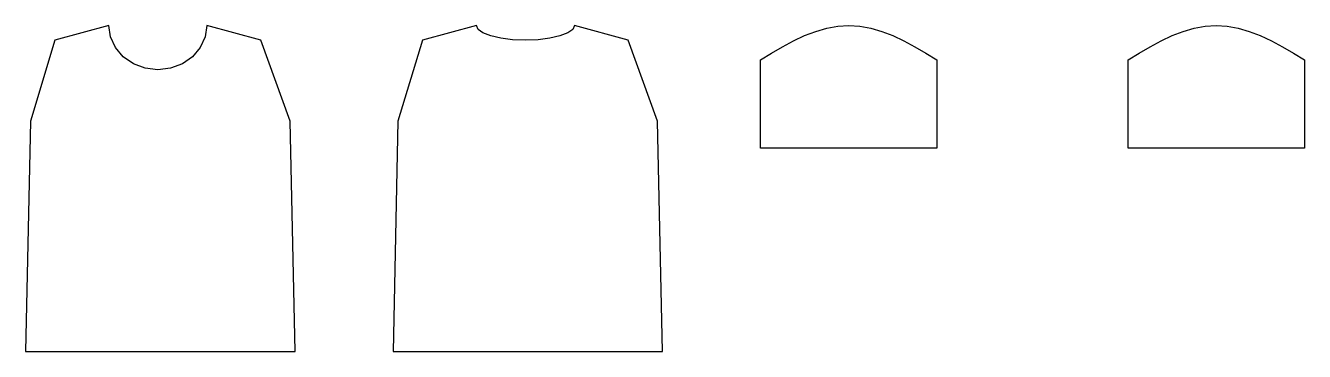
# Model space of a CAD drawing. Header units: millimetres. Extents: x 0 to 2610, y 35 to 700.
import ezdxf

# ---------------------------------------------------------------- set-up
doc = ezdxf.new("R2010")
doc.units = ezdxf.units.MM
for name, color, linetype in [('back', 7, 'Continuous'), ('front', 7, 'Continuous'), ('left-sleeve', 7, 'Continuous'), ('right-sleeve', 7, 'Continuous')]:
    doc.layers.add(name, color=color, linetype=linetype)

msp = doc.modelspace()

# ---------------------------------------------------------------- linework, layer by layer
at = {"layer": 'back'}
msp.add_lwpolyline([(750, 35), (1300, 35), (1290, 505), (1230, 670), (1120, 700), (1116.6, 692.2), (1106.6, 685), (1090.7, 678.8), (1070, 674), (1045.9, 671), (1020, 670), (994.1, 671), (970, 674), (949.3, 678.8), (933.4, 685), (923.4, 692.2), (920, 700), (810, 670), (760, 505)], close=True, dxfattribs=at)
at = {"layer": 'front'}
msp.add_lwpolyline([(0, 35), (550, 35), (540, 505), (480, 670), (370, 700), (366.6, 676.7), (356.6, 655), (340.7, 636.4), (320, 622.1), (295.9, 613.1), (270, 610), (244.1, 613.1), (220, 622.1), (199.3, 636.4), (183.4, 655), (173.4, 676.7), (170, 700), (60, 670), (10, 505)], close=True, dxfattribs=at)
at = {"layer": 'left-sleeve'}
msp.add_lwpolyline([(1500, 630), (1522.5, 643.7), (1545, 656.8), (1567.5, 668.9), (1590, 679.5), (1612.5, 688.2), (1635, 694.7), (1657.5, 698.7), (1680, 700), (1702.5, 698.7), (1725, 694.7), (1747.5, 688.2), (1770, 679.5), (1792.5, 668.9), (1815, 656.8), (1837.5, 643.7), (1860, 630), (1860, 450), (1500, 450)], close=True, dxfattribs=at)
at = {"layer": 'right-sleeve'}
msp.add_lwpolyline([(2250, 630), (2272.5, 643.7), (2295, 656.8), (2317.5, 668.9), (2340, 679.5), (2362.5, 688.2), (2385, 694.7), (2407.5, 698.7), (2430, 700), (2452.5, 698.7), (2475, 694.7), (2497.5, 688.2), (2520, 679.5), (2542.5, 668.9), (2565, 656.8), (2587.5, 643.7), (2610, 630), (2610, 450), (2250, 450)], close=True, dxfattribs=at)

doc.saveas('drawing.dxf')
